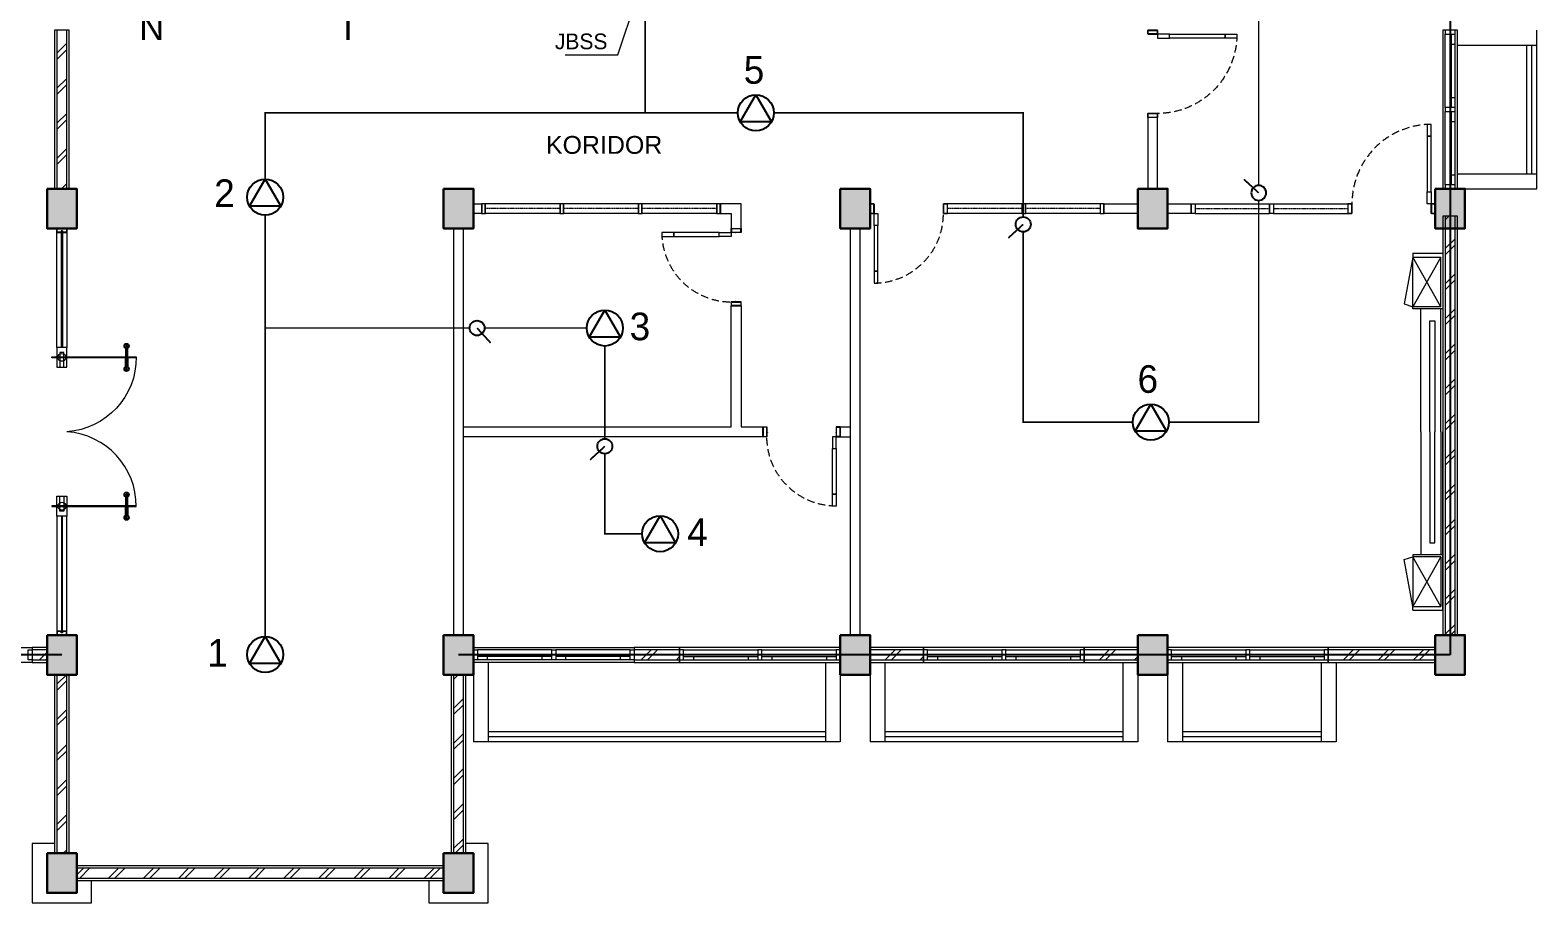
# Model space of a CAD drawing. Header units: millimetres. Extents: x -11 to 37583, y -101 to 28664.
# Drawn here: x 6394 to 9433, y 24386 to 26146 of the extents above; entities that cross this region are included whole.
import ezdxf
from ezdxf.enums import TextEntityAlignment as Align

# ---------------------------------------------------------------- set-up
doc = ezdxf.new("R2010")
doc.units = ezdxf.units.MM
for name, pattern in [('ACAD_ISO02W100', [15, 12, -3]), ('DASHED', [0.75, 0.5, -0.25]), ('HIDDEN', [0.375, 0.25, -0.125])]:
    doc.linetypes.add(name, pattern=pattern)
for name, color, linetype, lineweight in [('ars', 11, 'Continuous', 5), ('din2', 251, 'Continuous', 25), ('dinding', 5, 'Continuous', 15), ('FURNITURE', 163, 'Continuous', 5), ('kabel', 1, 'Continuous', 50), ('KOLOM', 1, 'Continuous', 30), ('kus', 63, 'Continuous', 15), ('lan', 7, 'Continuous', 15), ('not', 7, 'Continuous', 20), ('PARTISI', 190, 'Continuous', 9), ('sol kol', 8, 'Continuous', 0)]:
    doc.layers.add(name, color=color, linetype=linetype, lineweight=lineweight)
doc.layers.add('as', color=1, linetype='Continuous', plot=False)
doc.layers.add('D1', color=1, linetype='Continuous')
doc.layers.add('D2', color=3, linetype='Continuous')
doc.styles.get("Standard").update_dxf_attribs({"font": 'arial.ttf'})
doc.styles.add('style2', font='verdana.ttf')
pattern_1 = [(45, (6758.166, 24570.925), (-35.3553, 35.3553), []), (45, (6770.666, 24570.925), (-35.3553, 35.3553), [])]

# ---------------------------------------------------------------- blocks, each defined once
blk = doc.blocks.new('K1')
at = {"layer": 'KOLOM'}
blk.add_lwpolyline([(0.2, 0.15), (-0.2, 0.15), (-0.2, -0.15), (0.2, -0.15), (0.2, 0.15)], dxfattribs=at)
blk = doc.blocks.new('P1')
at = {"lineweight": 5}
h = blk.add_hatch(dxfattribs=at)
h.set_pattern_fill('ANSI31', color=256, scale=0.020282, angle=-315, style=0)
h.set_pattern_definition([(179.99999863, (-506.106483, 1417.280242), (6.07e-11, 0.0025352112676), [])])
h.paths.add_polyline_path([(-1.729, 0.805, -1), (-1.693, 0.77, -1)])
h.paths.add_polyline_path([(-1.724, 0.801, 1), (-1.697, 0.774, 1)], flags=16)
h = blk.add_hatch(dxfattribs=at)
h.set_pattern_fill('ANSI31', color=256, scale=0.020282, angle=-315, style=0)
h.set_pattern_definition([(270.00000137, (1414.9464214, -503.7726625), (0.0025352112676, 6.07e-11), [])])
h.paths.add_polyline_path([(-1.528, 0.605, 1), (-1.564, 0.641, 1)])
h.paths.add_polyline_path([(-1.532, 0.609, -1), (-1.56, 0.637, -1)], flags=16)
h = blk.add_hatch(dxfattribs=at)
h.set_pattern_fill('ANSI31', color=256, scale=0.020282, angle=-315, style=0)
h.set_pattern_definition([(179.99999863, (-505.0458133, 1416.2195722), (6.07e-11, 0.0025352112676), [])])
h.paths.add_polyline_path([(-0.668, -0.255, -1), (-0.632, -0.291, -1)])
h.paths.add_polyline_path([(-0.664, -0.259, 1), (-0.636, -0.287, 1)], flags=16)
h = blk.add_hatch(dxfattribs=at)
h.set_pattern_fill('ANSI31', color=256, scale=0.020282, angle=-315, style=0)
h.set_pattern_definition([(270.00000137, (1416.0070912, -504.8333323), (0.0025352112676, 6.07e-11), [])])
h.paths.add_polyline_path([(-0.468, -0.455, 1), (-0.504, -0.42, 1)])
h.paths.add_polyline_path([(-0.472, -0.451, -1), (-0.499, -0.424, -1)], flags=16)
for p, q in [((-1.724, 0.801), (-1.697, 0.774)), ((-1.686, 0.781), (-1.623, 0.718)), ((-1.553, 0.648), (-1.616, 0.711)), ((-1.532, 0.609), (-1.56, 0.637)), ((-0.664, -0.259), (-0.636, -0.287)), ((-0.625, -0.28), (-0.562, -0.343)), ((-0.492, -0.413), (-0.555, -0.35)), ((-0.472, -0.451), (-0.499, -0.424))]:
    blk.add_line(p, q, dxfattribs=at)
at = {"color": 9, "lineweight": 5}
for p, q in [((-1.641, 0.7), (-1.704, 0.763)), ((-1.634, 0.693), (-1.571, 0.63)), ((-0.58, -0.361), (-0.643, -0.298)), ((-0.573, -0.368), (-0.51, -0.431))]:
    blk.add_line(p, q, dxfattribs=at)
at = {"color": 8, "lineweight": 5}
for p, q in [((-1.64, 0.701), (-1.703, 0.763)), ((-1.639, 0.702), (-1.701, 0.764)), ((-1.636, 0.705), (-1.697, 0.766)), ((-1.631, 0.71), (-1.692, 0.771)), ((-1.633, 0.694), (-1.57, 0.631)), ((-1.632, 0.695), (-1.57, 0.633)), ((-1.629, 0.698), (-1.568, 0.637)), ((-1.624, 0.703), (-1.563, 0.642)), ((-0.58, -0.36), (-0.642, -0.297)), ((-0.578, -0.358), (-0.64, -0.296)), ((-0.575, -0.356), (-0.636, -0.294)), ((-0.57, -0.351), (-0.631, -0.29)), ((-0.572, -0.367), (-0.51, -0.43)), ((-0.571, -0.366), (-0.509, -0.428)), ((-0.568, -0.363), (-0.507, -0.424)), ((-0.563, -0.358), (-0.502, -0.419))]:
    blk.add_line(p, q, dxfattribs=at)
for points in [[(-1.1, 1.241), (-1.701, 0.64), (-1.694, 0.633), (-1.093, 1.234), (-1.1, 1.241)], [(-1.273, 1.202), (-1.202, 1.273), (-1.061, 1.132), (-1.132, 1.061), (-1.273, 1.202)], [(-0.032, 0.173), (-0.633, -0.428), (-0.64, -0.421), (-0.039, 0.18), (-0.032, 0.173)], [(-0.071, 0), (0, 0.071), (-0.142, 0.212), (-0.212, 0.142), (-0.071, 0)]]:
    blk.add_lwpolyline(points)
at = {"lineweight": 9}
for points in [[(-1.153, 1.181), (-1.181, 1.153), (-1.216, 1.188), (-1.188, 1.216)], [(-1.082, 1.11), (-1.11, 1.082), (-1.181, 1.153), (-1.153, 1.181)], [(-0.163, 0.191), (-0.191, 0.163), (-0.12, 0.092), (-0.092, 0.12)], [(-0.092, 0.12), (-0.12, 0.092), (-0.085, 0.057), (-0.057, 0.085)]]:
    blk.add_lwpolyline(points, close=True, dxfattribs=at)
at = {"lineweight": 5}
for points in [[(-1.697, 0.801), (-1.724, 0.774)], [(-1.532, 0.637), (-1.56, 0.609)], [(-0.636, -0.259), (-0.664, -0.287)], [(-0.472, -0.424), (-0.499, -0.451)]]:
    blk.add_lwpolyline(points, dxfattribs=at)
for points in [[(-1.701, 0.64, 0.396093), (-0.672, 0.601)], [(-0.633, -0.428, -0.396093), (-0.672, 0.601)]]:
    blk.add_lwpolyline(points, format="xyb")
for centre in [(-1.167, 1.167), (-0.106, 0.106)]:
    blk.add_circle(centre, 0.04)
for centre, radius in [((-1.711, 0.788), 0.0254), ((-1.711, 0.788), 0.0195), ((-1.546, 0.623), 0.0254), ((-1.546, 0.623), 0.0195), ((-0.65, -0.273), 0.0254), ((-0.65, -0.273), 0.0195), ((-0.486, -0.437), 0.0254), ((-0.486, -0.437), 0.0195)]:
    blk.add_circle(centre, radius, dxfattribs=at)
blk = doc.blocks.new('P 80')
at = {"linetype": 'HIDDEN', "ltscale": 0.3}
blk.add_lwpolyline([(-0.84, 0.1, -0.414214), (-0.04, 0.9, -1.303225)], format="xyb", dxfattribs=at)
for points in [[(-0.04, 0.9), (-0.08, 0.9), (-0.08, 0.78), (-0.04, 0.78)], [(-0.04, 0.78), (-0.08, 0.78), (-0.08, 0.22), (-0.04, 0.22)], [(-0.04, 0.1), (-0.08, 0.1), (-0.08, 0.22), (-0.04, 0.22)], [(-0.835, 0.06), (-0.84, 0.06), (-0.84, 0.061), (-0.84, 0.1), (-0.88, 0.1), (-0.88, 0), (-0.84, 0), (-0.84, 0.056), (-0.835, 0.058)], [(-0.842, 0.002), (-0.878, 0.002), (-0.878, 0.098), (-0.842, 0.098)], [(-0.045, 0.06), (-0.04, 0.06), (-0.04, 0.061), (-0.04, 0.1), (0, 0.1), (0, 0), (-0.04, 0), (-0.04, 0.056), (-0.045, 0.058)], [(-0.038, 0.002), (-0.002, 0.002), (-0.002, 0.098), (-0.038, 0.098)]]:
    blk.add_lwpolyline(points, close=True)
blk = doc.blocks.new('P 70')
at = {"linetype": 'HIDDEN', "ltscale": 0.3}
blk.add_lwpolyline([(-0.74, 0.1, -0.414214), (-0.04, 0.8, -1.303225)], format="xyb", dxfattribs=at)
for points in [[(-0.04, 0.8), (-0.08, 0.8), (-0.08, 0.68), (-0.04, 0.68)], [(-0.04, 0.68), (-0.08, 0.68), (-0.08, 0.22), (-0.04, 0.22)], [(-0.04, 0.1), (-0.08, 0.1), (-0.08, 0.22), (-0.04, 0.22)], [(-0.735, 0.06), (-0.74, 0.06), (-0.74, 0.061), (-0.74, 0.1), (-0.78, 0.1), (-0.78, 0), (-0.74, 0), (-0.74, 0.056), (-0.735, 0.058)], [(-0.742, 0.002), (-0.778, 0.002), (-0.778, 0.098), (-0.742, 0.098)], [(-0.045, 0.06), (-0.04, 0.06), (-0.04, 0.061), (-0.04, 0.1), (0, 0.1), (0, 0), (-0.04, 0), (-0.04, 0.056), (-0.045, 0.058)], [(-0.038, 0.002), (-0.002, 0.002), (-0.002, 0.098), (-0.038, 0.098)]]:
    blk.add_lwpolyline(points, close=True)
blk = doc.blocks.new('FUR.6')
at = {"lineweight": 13}
for p, q in [((-0.2, 1.26), (-0.2, 1.76)), ((0.08, 1.76), (-0.2, 1.76)), ((0.08, 1.24), (0.08, 1.74)), ((-0.22, 1.24), (0.08, 1.24)), ((-0.2, 1.26), (0.08, 1.26)), ((-0.2, 0), (-0.2, 1.24)), ((0, 0), (0, 1.24)), ((-0.2, 0), (-0.2, -1.24)), ((0, 0), (0, -1.24)), ((-0.22, -1.24), (0.08, -1.24)), ((-0.2, -1.26), (-0.2, -1.76)), ((-0.2, -1.26), (0.08, -1.26)), ((0.08, -1.24), (0.08, -1.74)), ((0.08, -1.76), (-0.2, -1.76))]:
    blk.add_line(p, q, dxfattribs=at)
at = {"lineweight": 5}
for p, q in [((-0.2, 1.76), (0.08, 1.26)), ((-0.2, 1.26), (0.08, 1.76)), ((-0.2, -1.76), (0.08, -1.26)), ((-0.2, -1.26), (0.08, -1.76))]:
    blk.add_line(p, q, dxfattribs=at)
at = {"linetype": 'ACAD_ISO02W100', "lineweight": 5}
for p, q in [((0.08, 1.76), (0.169, 1.289)), ((0.169, 1.289), (0.08, 1.26)), ((0.169, -1.289), (0.08, -1.26)), ((0.08, -1.76), (0.169, -1.289))]:
    blk.add_line(p, q, dxfattribs=at)
at = {"lineweight": 13}
for points in [[(0.08, 1.8), (-0.22, 1.8), (-0.22, 0)], [(-0.091, 0), (-0.091, 1.119), (-0.141, 1.119), (-0.141, 0)], [(0.08, -1.8), (-0.22, -1.8), (-0.22, 0)], [(-0.091, 0), (-0.091, -1.119), (-0.141, -1.119), (-0.141, 0)]]:
    blk.add_lwpolyline(points, dxfattribs=at)
for points in [[(0.08, 1.8), (0.08, 1.76)], [(0.08, -1.8), (0.08, -1.76)]]:
    blk.add_lwpolyline(points)
blk = doc.blocks.new('NOTASI RUANG')
at = {"layer": 'not'}
for height, p in [(0.26, (-0.011, 0.3)), (0.175, (-0.009, -0.017))]:
    blk.add_attdef('RUANG', text='', height=height, dxfattribs=at).set_placement(p, align=Align.MIDDLE_CENTER)
blk = doc.blocks.new('KJH')
at = {"layer": 'D1'}
blk.add_lwpolyline([(5834.4, 20871), (5865.8, 20816.4), (5803, 20816.4), (5834.4, 20871)], dxfattribs=at)
blk.add_circle((5834.4, 20834.7), 36.3, dxfattribs=at)
blk = doc.blocks.new('JOU')
at = {"layer": 'din2', "color": 6}
blk.add_circle((8978.9, 20473.8), 15.1, dxfattribs=at)
at = {"layer": 'kabel', "color": 6, "linetype": 'Continuous', "ltscale": 200, "const_width": 3.36}
blk.add_lwpolyline([(8978.9, 20473.8), (8948.9, 20446.4)], dxfattribs=at)

msp = doc.modelspace()

# ---------------------------------------------------------------- hatches: boundary and pattern name
at = {"layer": 'ars'}
h = msp.add_hatch(dxfattribs=at)
h.set_pattern_fill('TEMBOK', color=256, scale=50)
h.set_pattern_definition(pattern_1)
h.paths.add_polyline_path([(6468.2, 25825.9), (6468.2, 26145.9), (6448.2, 26145.9), (6448.2, 25825.9)])
h = msp.add_hatch(dxfattribs=at)
h.set_pattern_fill('TEMBOK', color=256, scale=50)
h.set_pattern_definition([(45, (6558.166, 24570.925), (-35.3553, 35.3553), []), (45, (6570.666, 24570.925), (-35.3553, 35.3553), [])])
h.paths.add_polyline_path([(9268.2, 24925.9), (9268.2, 25770.9), (9248.2, 25770.9), (9248.2, 24925.9)])
h = msp.add_hatch(dxfattribs=at)
h.set_pattern_fill('TEMBOK', color=256, scale=50)
h.set_pattern_definition([(45, (5542.166, 24570.925), (-35.3553, 35.3553), []), (45, (5554.666, 24570.925), (-35.3553, 35.3553), [])])
h.paths.add_polyline_path([(6428.2, 24895.9), (6398.2, 24895.9), (6398.2, 24875.9), (6428.2, 24875.9)])
h = msp.add_hatch(dxfattribs=at)
h.set_pattern_fill('TEMBOK', color=256, scale=50)
h.set_pattern_definition([(45, (6756.166, 24570.925), (-35.3553, 35.3553), []), (45, (6768.666, 24570.925), (-35.3553, 35.3553), [])])
h.paths.add_polyline_path([(7704.2, 24895.9), (7612.2, 24895.9), (7612.2, 24875.9), (7704.2, 24875.9)])
h = msp.add_hatch(dxfattribs=at)
h.set_pattern_fill('TEMBOK', color=256, scale=50)
h.set_pattern_definition([(45, (7248.166, 24570.925), (-35.3553, 35.3553), []), (45, (7260.666, 24570.925), (-35.3553, 35.3553), [])])
h.paths.add_polyline_path([(8196.2, 24895.9), (8088.2, 24895.9), (8088.2, 24875.9), (8196.2, 24875.9)])
h = msp.add_hatch(dxfattribs=at)
h.set_pattern_fill('TEMBOK', color=256, scale=50)
h.set_pattern_definition([(45, (7680.166, 24570.925), (-35.3553, 35.3553), []), (45, (7692.666, 24570.925), (-35.3553, 35.3553), [])])
h.paths.add_polyline_path([(8628.2, 24895.9), (8520.2, 24895.9), (8520.2, 24875.9), (8628.2, 24875.9)])
h = msp.add_hatch(dxfattribs=at)
h.set_pattern_fill('TEMBOK', color=256, scale=50)
h.set_pattern_definition([(45, (8172.166, 24570.925), (-35.3553, 35.3553), []), (45, (8184.666, 24570.925), (-35.3553, 35.3553), [])])
h.paths.add_polyline_path([(9228.2, 24895.9), (9012.2, 24895.9), (9012.2, 24875.9), (9228.2, 24875.9)])
h = msp.add_hatch(dxfattribs=at)
h.set_pattern_fill('TEMBOK', color=256, scale=50)
h.set_pattern_definition(pattern_1)
h.paths.add_polyline_path([(6468.2, 24845.9), (6448.2, 24845.9), (6448.2, 24485.9), (6468.2, 24485.9)])
h = msp.add_hatch(dxfattribs=at)
h.set_pattern_fill('TEMBOK', color=256, scale=50)
h.set_pattern_definition(pattern_1)
h.paths.add_polyline_path([(7268.2, 24845.9), (7248.2, 24845.9), (7248.2, 24485.9), (7268.2, 24485.9)])
h = msp.add_hatch(dxfattribs=at)
h.set_pattern_fill('TEMBOK', color=256, scale=50)
h.set_pattern_definition(pattern_1)
h.paths.add_polyline_path([(7228.2, 24455.9), (6488.2, 24455.9), (6488.2, 24435.9), (7228.2, 24435.9)])
at = {"layer": 'sol kol'}
for points in [[(6428.2, 25825.9), (6428.2, 25745.9), (6488.2, 25745.9), (6488.2, 25825.9)], [(7228.2, 25825.9), (7228.2, 25745.9), (7288.2, 25745.9), (7288.2, 25825.9)], [(8028.2, 25825.9), (8028.2, 25745.9), (8088.2, 25745.9), (8088.2, 25825.9)], [(8628.2, 25825.9), (8628.2, 25745.9), (8688.2, 25745.9), (8688.2, 25825.9)], [(9228.2, 25825.9), (9228.2, 25745.9), (9288.2, 25745.9), (9288.2, 25825.9)], [(6428.2, 24925.9), (6428.2, 24845.9), (6488.2, 24845.9), (6488.2, 24925.9)], [(7228.2, 24925.9), (7228.2, 24845.9), (7288.2, 24845.9), (7288.2, 24925.9)], [(8028.2, 24925.9), (8028.2, 24845.9), (8088.2, 24845.9), (8088.2, 24925.9)], [(8628.2, 24925.9), (8628.2, 24845.9), (8688.2, 24845.9), (8688.2, 24925.9)], [(9228.2, 24925.9), (9228.2, 24845.9), (9288.2, 24845.9), (9288.2, 24925.9)], [(6428.2, 24485.9), (6428.2, 24405.9), (6488.2, 24405.9), (6488.2, 24485.9)], [(7228.2, 24485.9), (7228.2, 24405.9), (7288.2, 24405.9), (7288.2, 24485.9)]]:
    msp.add_hatch(color=256, dxfattribs=at).paths.add_polyline_path(points)

# ---------------------------------------------------------------- linework, layer by layer
at = {"layer": 'ars'}
for points in [[(6468.2, 25825.9), (6468.2, 26145.9), (6448.2, 26145.9), (6448.2, 25825.9)], [(9268.2, 24925.9), (9268.2, 25770.9), (9248.2, 25770.9), (9248.2, 24925.9)], [(6428.2, 24895.9), (6398.2, 24895.9), (6398.2, 24875.9), (6428.2, 24875.9)], [(7704.2, 24895.9), (7612.2, 24895.9), (7612.2, 24875.9), (7704.2, 24875.9)], [(8196.2, 24895.9), (8088.2, 24895.9), (8088.2, 24875.9), (8196.2, 24875.9)], [(8628.2, 24895.9), (8520.2, 24895.9), (8520.2, 24875.9), (8628.2, 24875.9)], [(9228.2, 24895.9), (9012.2, 24895.9), (9012.2, 24875.9), (9228.2, 24875.9)], [(6468.2, 24485.9), (6468.2, 24845.9), (6448.2, 24845.9), (6448.2, 24485.9)], [(7268.2, 24485.9), (7268.2, 24845.9), (7248.2, 24845.9), (7248.2, 24485.9)], [(7228.2, 24455.9), (6488.2, 24455.9), (6488.2, 24435.9), (7228.2, 24435.9)]]:
    msp.add_lwpolyline(points, close=True, dxfattribs=at)
for points in [[(9413.2, 25855.9), (9413.2, 26115.9)], [(9423.2, 25855.9), (9423.2, 26115.9)], [(7998.2, 24730.9), (7318.2, 24730.9)], [(7998.2, 24720.9), (7318.2, 24720.9)], [(8598.2, 24730.9), (8118.2, 24730.9)], [(8598.2, 24720.9), (8118.2, 24720.9)], [(8998.2, 24730.9), (8718.2, 24730.9)], [(8998.2, 24720.9), (8718.2, 24720.9)]]:
    msp.add_lwpolyline(points, dxfattribs=at)
at = {"layer": 'as'}
for points in [[(9258.2, 27085.9), (9258.2, 24885.9)], [(6458.2, 24885.9), (4658.2, 24885.9)], [(9258.2, 24885.9), (7258.2, 24885.9)]]:
    msp.add_lwpolyline(points, dxfattribs=at)
at = {"layer": 'D2', "color": 3, "linetype": 'DASHED', "ltscale": 50, "const_width": 3.03}
for points in [[(8872.2, 26494.3), (8872.2, 25832.8)], [(7634.8, 26206.1), (7634.8, 25979.1)], [(7821.6, 25979.1), (6868.3, 25979.1), (6868.3, 25845.5)], [(7894.3, 25979.1), (8397.1, 25979.1), (8397.1, 25769.3)], [(8872.2, 25802.6), (8872.2, 25355.3), (8690.8, 25355.3)], [(6868.3, 25772.8), (6868.3, 24923)], [(8397.1, 25739), (8397.1, 25355.3), (8618.1, 25355.3)], [(7280.5, 25545.2), (6868.3, 25545.2)], [(7517, 25545.2), (7310.7, 25545.2)], [(7553.3, 25508.8), (7553.3, 25321.6)], [(7553.3, 25291.4), (7553.3, 25130.3), (7628.4, 25130.3)]]:
    msp.add_lwpolyline(points, dxfattribs=at)
at = {"layer": 'dinding'}
for points in [[(6473.2, 25825.9), (6473.2, 26145.9), (6443.2, 26145.9), (6443.2, 25825.9)], [(9273.2, 24925.9), (9273.2, 25770.9), (9243.2, 25770.9), (9243.2, 24925.9)], [(6428.2, 24900.9), (6398.2, 24900.9), (6398.2, 24870.9), (6428.2, 24870.9)], [(7704.2, 24900.9), (7612.2, 24900.9), (7612.2, 24870.9), (7704.2, 24870.9)], [(8196.2, 24900.9), (8088.2, 24900.9), (8088.2, 24870.9), (8196.2, 24870.9)], [(8628.2, 24900.9), (8520.2, 24900.9), (8520.2, 24870.9), (8628.2, 24870.9)], [(9228.2, 24900.9), (9012.2, 24900.9), (9012.2, 24870.9), (9228.2, 24870.9)], [(6473.2, 24485.9), (6473.2, 24845.9), (6443.2, 24845.9), (6443.2, 24485.9)], [(7273.2, 24485.9), (7273.2, 24845.9), (7243.2, 24845.9), (7243.2, 24485.9)], [(7228.2, 24460.9), (6488.2, 24460.9), (6488.2, 24430.9), (7228.2, 24430.9)]]:
    msp.add_lwpolyline(points, close=True, dxfattribs=at)
at = {"layer": 'kus'}
for p, q in [((9248.2, 25989.9), (9248.2, 26137.9)), ((9261.2, 25989.9), (9261.2, 26137.9)), ((9268.2, 25989.9), (9268.2, 26137.9)), ((9261.2, 26117.9), (9268.2, 26117.9)), ((9261.2, 26009.9), (9268.2, 26009.9)), ((9248.2, 25833.9), (9248.2, 25981.9)), ((9261.2, 25833.9), (9261.2, 25981.9)), ((9261.2, 25961.9), (9268.2, 25961.9)), ((9268.2, 25833.9), (9268.2, 25981.9)), ((9261.2, 25853.9), (9268.2, 25853.9)), ((7462.6, 25795.9), (7312.6, 25795.9)), ((7462.6, 25775.9), (7312.6, 25775.9)), ((7620.6, 25795.9), (7470.6, 25795.9)), ((7620.6, 25775.9), (7470.6, 25775.9)), ((7778.6, 25795.9), (7628.6, 25795.9)), ((7778.6, 25775.9), (7628.6, 25775.9)), ((8394.2, 25795.9), (8244.2, 25795.9)), ((8394.2, 25775.9), (8244.2, 25775.9)), ((8552.2, 25795.9), (8402.2, 25795.9)), ((8552.2, 25775.9), (8402.2, 25775.9)), ((8744.2, 25795.9), (8894.2, 25795.9)), ((8744.2, 25775.9), (8894.2, 25775.9)), ((8902.2, 25795.9), (9052.2, 25795.9)), ((8902.2, 25775.9), (9052.2, 25775.9)), ((7446.2, 24895.9), (7296.2, 24895.9)), ((7604.2, 24895.9), (7454.2, 24895.9)), ((7712.2, 24895.9), (7862.2, 24895.9)), ((7870.2, 24895.9), (8020.2, 24895.9)), ((8204.2, 24895.9), (8354.2, 24895.9)), ((8362.2, 24895.9), (8512.2, 24895.9)), ((8696.2, 24895.9), (8846.2, 24895.9)), ((8854.2, 24895.9), (9004.2, 24895.9)), ((7446.2, 24882.9), (7296.2, 24882.9)), ((7446.2, 24875.9), (7296.2, 24875.9)), ((7316.2, 24882.9), (7316.2, 24875.9)), ((7426.2, 24882.9), (7426.2, 24875.9)), ((7604.2, 24882.9), (7454.2, 24882.9)), ((7604.2, 24875.9), (7454.2, 24875.9)), ((7474.2, 24882.9), (7474.2, 24875.9)), ((7584.2, 24882.9), (7584.2, 24875.9)), ((7712.2, 24882.9), (7862.2, 24882.9)), ((7712.2, 24875.9), (7862.2, 24875.9)), ((7732.2, 24882.9), (7732.2, 24875.9)), ((7842.2, 24882.9), (7842.2, 24875.9)), ((7870.2, 24882.9), (8020.2, 24882.9)), ((7870.2, 24875.9), (8020.2, 24875.9)), ((7890.2, 24882.9), (7890.2, 24875.9)), ((8000.2, 24882.9), (8000.2, 24875.9)), ((8204.2, 24882.9), (8354.2, 24882.9)), ((8204.2, 24875.9), (8354.2, 24875.9)), ((8224.2, 24882.9), (8224.2, 24875.9)), ((8334.2, 24882.9), (8334.2, 24875.9)), ((8362.2, 24882.9), (8512.2, 24882.9)), ((8362.2, 24875.9), (8512.2, 24875.9)), ((8382.2, 24882.9), (8382.2, 24875.9)), ((8492.2, 24882.9), (8492.2, 24875.9)), ((8696.2, 24882.9), (8846.2, 24882.9)), ((8696.2, 24875.9), (8846.2, 24875.9)), ((8716.2, 24882.9), (8716.2, 24875.9)), ((8826.2, 24882.9), (8826.2, 24875.9)), ((8854.2, 24882.9), (9004.2, 24882.9)), ((8854.2, 24875.9), (9004.2, 24875.9)), ((8874.2, 24882.9), (8874.2, 24875.9)), ((8984.2, 24882.9), (8984.2, 24875.9))]:
    msp.add_line(p, q, dxfattribs=at)
at = {"layer": 'kus', "linetype": 'HIDDEN'}
for p, q in [((7462.6, 25785.9), (7312.6, 25785.9)), ((7620.6, 25785.9), (7470.6, 25785.9)), ((7778.6, 25785.9), (7628.6, 25785.9)), ((8394.2, 25785.9), (8244.2, 25785.9)), ((8552.2, 25785.9), (8402.2, 25785.9)), ((8744.2, 25785.9), (8894.2, 25785.9)), ((8902.2, 25785.9), (9052.2, 25785.9))]:
    msp.add_line(p, q, dxfattribs=at)
at = {"layer": 'kus'}
for points in [[(9268.2, 26137.9), (9268.2, 26145.9), (9248.2, 26145.9), (9248.2, 26137.9)], [(9268.2, 25981.9), (9268.2, 25989.9), (9248.2, 25989.9), (9248.2, 25981.9)], [(9268.2, 25825.9), (9268.2, 25833.9), (9248.2, 25833.9), (9248.2, 25825.9)], [(7304.6, 25775.9), (7312.6, 25775.9), (7312.6, 25795.9), (7304.6, 25795.9)], [(7305, 25776.3), (7312.2, 25776.3), (7312.2, 25795.5), (7305, 25795.5)], [(7462.6, 25775.9), (7470.6, 25775.9), (7470.6, 25795.9), (7462.6, 25795.9)], [(7463, 25776.3), (7470.2, 25776.3), (7470.2, 25795.5), (7463, 25795.5)], [(7620.6, 25775.9), (7628.6, 25775.9), (7628.6, 25795.9), (7620.6, 25795.9)], [(7621, 25776.3), (7628.2, 25776.3), (7628.2, 25795.5), (7621, 25795.5)], [(7778.6, 25775.9), (7786.6, 25775.9), (7786.6, 25795.9), (7778.6, 25795.9)], [(7779, 25776.3), (7786.2, 25776.3), (7786.2, 25795.5), (7779, 25795.5)], [(8394.2, 25775.9), (8402.2, 25775.9), (8402.2, 25795.9), (8394.2, 25795.9)], [(8394.6, 25776.3), (8401.8, 25776.3), (8401.8, 25795.5), (8394.6, 25795.5)], [(8552.2, 25775.9), (8560.2, 25775.9), (8560.2, 25795.9), (8552.2, 25795.9)], [(8552.6, 25776.3), (8559.8, 25776.3), (8559.8, 25795.5), (8552.6, 25795.5)], [(8744.2, 25775.9), (8736.2, 25775.9), (8736.2, 25795.9), (8744.2, 25795.9)], [(8743.8, 25776.3), (8736.6, 25776.3), (8736.6, 25795.5), (8743.8, 25795.5)], [(8902.2, 25775.9), (8894.2, 25775.9), (8894.2, 25795.9), (8902.2, 25795.9)], [(8901.8, 25776.3), (8894.6, 25776.3), (8894.6, 25795.5), (8901.8, 25795.5)], [(6448.6, 25738.3), (6448.6, 25745.5), (6467.8, 25745.5), (6467.8, 25738.3), (6459.7, 25738.3), (6459.7, 25741.3), (6456.7, 25741.3), (6456.7, 25738.3)], [(6457.2, 25740.9), (6459.2, 25740.9), (6459.2, 25505.9), (6457.2, 25505.9)], [(6448.2, 25505.9), (6448.2, 25737.9), (6468.2, 25737.9), (6468.2, 25505.9)], [(6448.2, 25165.9), (6448.2, 24933.9), (6468.2, 24933.9), (6468.2, 25165.9)], [(6457.2, 24930.9), (6459.2, 24930.9), (6459.2, 25165.9), (6457.2, 25165.9)], [(6448.6, 24933.5), (6448.6, 24926.3), (6467.8, 24926.3), (6467.8, 24933.5), (6459.7, 24933.5), (6459.7, 24930.5), (6456.7, 24930.5), (6456.7, 24933.5)], [(6398.2, 24875.9), (6390.2, 24875.9), (6390.2, 24895.9), (6398.2, 24895.9)], [(7296.2, 24875.9), (7288.2, 24875.9), (7288.2, 24895.9), (7296.2, 24895.9)], [(7454.2, 24875.9), (7446.2, 24875.9), (7446.2, 24895.9), (7454.2, 24895.9)], [(7612.2, 24875.9), (7604.2, 24875.9), (7604.2, 24895.9), (7612.2, 24895.9)], [(7704.2, 24875.9), (7712.2, 24875.9), (7712.2, 24895.9), (7704.2, 24895.9)], [(7862.2, 24875.9), (7870.2, 24875.9), (7870.2, 24895.9), (7862.2, 24895.9)], [(8020.2, 24875.9), (8028.2, 24875.9), (8028.2, 24895.9), (8020.2, 24895.9)], [(8196.2, 24875.9), (8204.2, 24875.9), (8204.2, 24895.9), (8196.2, 24895.9)], [(8354.2, 24875.9), (8362.2, 24875.9), (8362.2, 24895.9), (8354.2, 24895.9)], [(8512.2, 24875.9), (8520.2, 24875.9), (8520.2, 24895.9), (8512.2, 24895.9)], [(8688.2, 24875.9), (8696.2, 24875.9), (8696.2, 24895.9), (8688.2, 24895.9)], [(8846.2, 24875.9), (8854.2, 24875.9), (8854.2, 24895.9), (8846.2, 24895.9)], [(9004.2, 24875.9), (9012.2, 24875.9), (9012.2, 24895.9), (9004.2, 24895.9)]]:
    msp.add_lwpolyline(points, close=True, dxfattribs=at)
for points in [[(6460.2, 25745.9), (6468.2, 25745.9), (6468.2, 25737.9), (6459.3, 25737.9), (6459.3, 25738.2), (6458.8, 25738.2), (6458.8, 25738.6), (6459.3, 25738.9), (6459.3, 25740.9), (6457.1, 25740.9), (6457.1, 25738.9), (6457.6, 25738.6), (6457.6, 25738.2), (6457.1, 25738.2), (6457.1, 25737.9), (6448.2, 25737.9), (6448.2, 25745.9), (6459.5, 25745.9), (6459.8, 25745.9), (6460.2, 25745.9), (6460.2, 25745.9)], [(6460.2, 24925.9), (6468.2, 24925.9), (6468.2, 24933.9), (6459.3, 24933.9), (6459.3, 24933.6), (6458.8, 24933.6), (6458.8, 24933.3), (6459.3, 24932.9), (6459.3, 24930.9), (6457.1, 24930.9), (6457.1, 24932.9), (6457.6, 24933.3), (6457.6, 24933.6), (6457.1, 24933.6), (6457.1, 24933.9), (6448.2, 24933.9), (6448.2, 24925.9), (6459.5, 24925.9), (6459.8, 24925.9), (6460.2, 24925.9), (6460.2, 24925.9)]]:
    msp.add_lwpolyline(points, dxfattribs=at)
at = {"layer": 'lan'}
for p, q in [((7579.7, 26096.4), (7616.7, 26206.1)), ((9273.2, 26115.9), (9433.2, 26115.9)), ((7473.3, 26096.4), (7579.7, 26096.4)), ((9273.2, 25855.9), (9433.2, 25855.9)), ((7318.2, 24870.9), (7318.2, 24710.9)), ((7998.2, 24870.9), (7998.2, 24710.9)), ((8118.2, 24870.9), (8118.2, 24710.9)), ((8598.2, 24870.9), (8598.2, 24710.9)), ((8718.2, 24870.9), (8718.2, 24710.9)), ((8998.2, 24870.9), (8998.2, 24710.9)), ((9028.2, 24870.9), (9028.2, 24710.9)), ((7288.2, 24845.9), (7288.2, 24710.9)), ((8028.2, 24845.9), (8028.2, 24710.9)), ((8088.2, 24845.9), (8088.2, 24710.9)), ((8628.2, 24845.9), (8628.2, 24710.9)), ((8688.2, 24845.9), (8688.2, 24710.9))]:
    msp.add_line(p, q, dxfattribs=at)
for points in [[(9273.2, 25825.9), (9273.2, 26145.9), (9243.2, 26145.9), (9243.2, 25825.9)], [(6398.2, 24870.9), (6262.2, 24870.9), (6262.2, 24900.9), (6398.2, 24900.9)], [(7612.2, 24870.9), (7288.2, 24870.9), (7288.2, 24900.9), (7612.2, 24900.9)], [(7704.2, 24870.9), (8028.2, 24870.9), (8028.2, 24900.9), (7704.2, 24900.9)], [(8196.2, 24870.9), (8520.2, 24870.9), (8520.2, 24900.9), (8196.2, 24900.9)], [(8688.2, 24870.9), (9012.2, 24870.9), (9012.2, 24900.9), (8688.2, 24900.9)]]:
    msp.add_lwpolyline(points, close=True, dxfattribs=at)
for points in [[(9288.2, 25825.9), (9433.2, 25825.9), (9433.2, 26145.9)], [(8028.2, 24710.9), (7288.2, 24710.9)], [(8628.2, 24710.9), (8088.2, 24710.9)], [(9028.2, 24710.9), (8688.2, 24710.9)], [(6443.2, 24505.9), (6398.2, 24505.9), (6398.2, 24385.9), (6518.2, 24385.9), (6518.2, 24430.9)], [(7198.2, 24430.9), (7198.2, 24385.9), (7318.2, 24385.9), (7318.2, 24505.9), (7273.2, 24505.9)]]:
    msp.add_lwpolyline(points, dxfattribs=at)
at = {"layer": 'PARTISI'}
for points in [[(8648.2, 25969.9), (8648.2, 25825.9), (8668.2, 25825.9), (8668.2, 25969.9)], [(7304.6, 25775.9), (7288.2, 25775.9), (7288.2, 25795.9), (7304.6, 25795.9)], [(7828.2, 25745.9), (7828.2, 25795.9), (7786.6, 25795.9), (7786.6, 25775.9), (7808.2, 25775.9), (7808.2, 25745.9)], [(8560.2, 25795.9), (8628.2, 25795.9), (8628.2, 25775.9), (8560.2, 25775.9)], [(8736.2, 25775.9), (8688.2, 25775.9), (8688.2, 25795.9), (8736.2, 25795.9)], [(8048.2, 24925.9), (8068.2, 24925.9), (8068.2, 25745.9), (8048.2, 25745.9)]]:
    msp.add_lwpolyline(points, close=True, dxfattribs=at)
for points in [[(7268.2, 25345.9), (7268.2, 25745.9), (7248.2, 25745.9), (7248.2, 25345.9), (7248.2, 24925.9), (7268.2, 24925.9), (7268.2, 25345.9)], [(7828.2, 25589.9), (7828.2, 25345.9), (7872.2, 25345.9), (7872.2, 25325.9), (7268.2, 25325.9), (7268.2, 25345.9), (7808.2, 25345.9), (7808.2, 25589.9)], [(8028.2, 25345.9), (8048.2, 25345.9)], [(8028.2, 25325.9), (8048.2, 25325.9)]]:
    msp.add_lwpolyline(points, dxfattribs=at)

# ---------------------------------------------------------------- block references
ref = msp.add_blockref('NOTASI RUANG', (7553.6, 25869), dxfattribs=dict(xscale=151.7750944366926, yscale=151.7750944366926, zscale=151.775094436689))
ref.add_attrib('RUANG', 'KORIDOR', dxfattribs={"layer": 'not', "height": 36}).set_placement((7551.9, 25914.5), align=Align.MIDDLE_CENTER)
at = {"layer": 'FURNITURE', "xscale": -200, "yscale": 200, "zscale": 200}
msp.add_blockref('FUR.6', (9199.2, 25335.9), dxfattribs=at)
at = {"layer": 'KOLOM', "xscale": 200, "yscale": 200, "zscale": 200, "rotation": 90}
for p in [(6458.2, 25785.9), (7258.2, 25785.9), (8058.2, 25785.9), (8658.2, 25785.9), (9258.2, 25785.9), (6458.2, 24885.9), (7258.2, 24885.9), (8058.2, 24885.9), (8658.2, 24885.9), (9258.2, 24885.9), (6458.2, 24445.9), (7258.2, 24445.9)]:
    msp.add_blockref('K1', p, dxfattribs=at)
at = {"layer": 'kus', "yscale": 200, "zscale": 200}
for name, p, xscale, rotation in [('P 80', (8648.2, 26145.9), -200, 270.0000000130234), ('P 70', (8088.2, 25795.9), 200, 180.0000000287148), ('P 70', (7828.2, 25745.9), 200, 90), ('P1', (6458.2, 25516), 199.9999999999926, 134.9999999999351), ('P 70', (8028.2, 25345.9), -200, 180)]:
    msp.add_blockref(name, p, dxfattribs=dict(at, xscale=xscale, rotation=rotation))
at = {"layer": 'kus', "xscale": 200, "yscale": 200, "zscale": 200}
msp.add_blockref('P 80', (9228.2, 25775.9), dxfattribs=at)
at = {"layer": 'lan'}
for name, p in [('KJH', (2023.6, 5144.5)), ('KJH', (1033.9, 4974.5)), ('JOU', (-581.8, 5280.4)), ('KJH', (1718.9, 4710.5)), ('KJH', (2820.1, 4520.6)), ('JOU', (-1425.6, 4832.8)), ('KJH', (1830.3, 4295.7)), ('KJH', (1033.9, 4052))]:
    msp.add_blockref(name, p, dxfattribs=at)
at = {"layer": 'lan', "xscale": -1, "rotation": 180}
msp.add_blockref('JOU', (-106.7, 46291.5), dxfattribs=at)
at = {"layer": 'lan', "rotation": 90}
msp.add_blockref('JOU', (27769.4, 16566.3), dxfattribs=at)

# ---------------------------------------------------------------- texts
at = {"color": 0, "insert": (7558.6, 26139.1), "char_height": 31.701, "width": 183.869, "attachment_point": 3, "style": 'style2'}
msp.add_mtext('{\\fCentury Gothic|b0|i0|c0|p34;JBSS}', dxfattribs=at)
at = {"layer": 'not', "char_height": 50, "attachment_point": 1}
for s, insert in [('\\pi-19.571;N', (6633.7, 26176.2)), ('\\pi-19.691;T', (7033.7, 26176.2))]:
    msp.add_mtext_dynamic_manual_height_columns(s, width=0.25, gutter_width=12.5, heights=[0], dxfattribs=dict(at, insert=insert))
at = {"layer": 'not', "color": 0, "char_height": 55.725, "width": 618.039, "attachment_point": 3, "style": 'style2'}
for s, insert in [('{\\fCentury Gothic|b0|i0|c0|p34;5}', (7874.9, 26093.5)), ('{\\fCentury Gothic|b0|i0|c0|p34;2}', (6806.9, 25845)), ('{\\fCentury Gothic|b0|i0|c0|p34;3}', (7644.8, 25576.3)), ('{\\fCentury Gothic|b0|i0|c0|p34;6}', (8669.2, 25470.2)), ('{\\fCentury Gothic|b0|i0|c0|p34;4}', (7760.9, 25161.6)), ('{\\fCentury Gothic|b0|i0|c0|p34;1}', (6793, 24917.9))]:
    msp.add_mtext(s, dxfattribs=dict(at, insert=insert))

doc.saveas('drawing.dxf')
